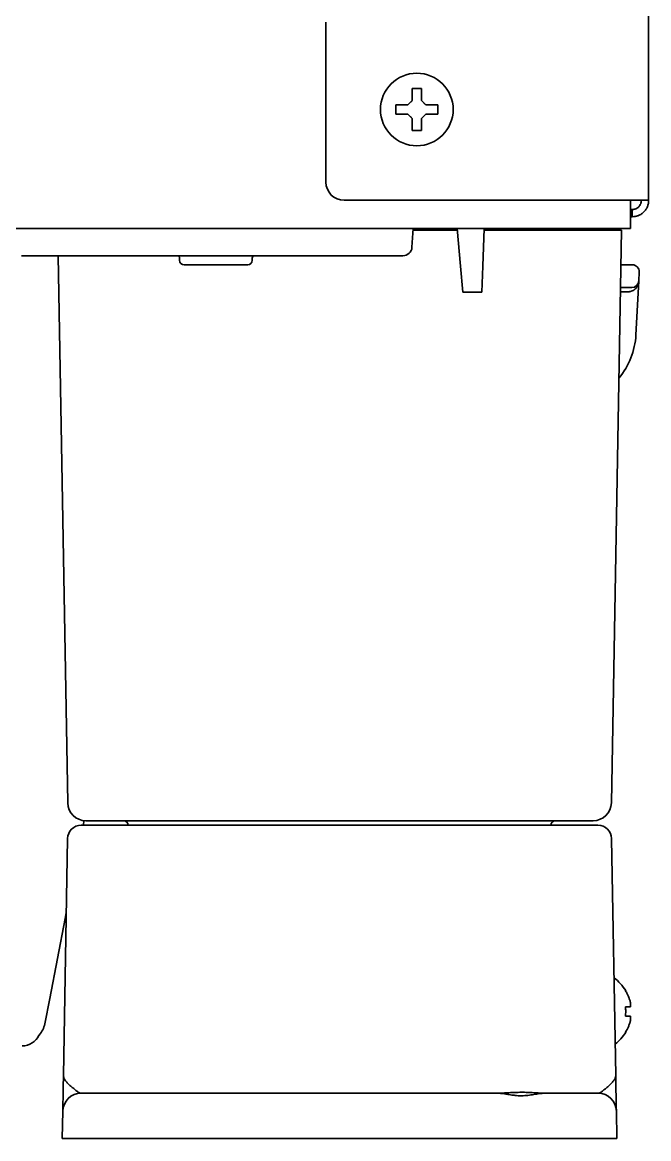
# Model space of a CAD drawing. Extents: x 6336 to 10269, y -393 to 3036.
# Drawn here: x 7018.7 to 7087.6, y 1270.8 to 1393.7 of the extents above; entities that cross this region are included whole.
import ezdxf

# ---------------------------------------------------------------- set-up
doc = ezdxf.new("R2010")
doc.units = 0
doc.header["$LTSCALE"] = 5
doc.layers.add('1', color=7, linetype='CONTINUOUS', true_color=0xffffff)

msp = doc.modelspace()

# ---------------------------------------------------------------- linework, layer by layer
at = {"layer": '1', "color": 7, "linetype": 'Continuous', "lineweight": 35}
for p, q in [((7087.57, 1905.55), (7087.57, 1374.13)), ((7052.07, 1393.73), (7052.07, 1376.13)), ((7061.57, 1386.43), (7062.07, 1386.43)), ((7062.07, 1386.43), (7062.57, 1386.43)), ((7062.07, 1381.83), (7061.57, 1381.83)), ((7062.57, 1381.83), (7062.07, 1381.83)), ((7054.07, 1374.13), (7085.77, 1374.13)), ((7085.57, 1372.83), (7085.57, 1374.13)), ((7085.77, 1374.13), (7087.57, 1374.13)), ((7085.77, 1373.13), (7085.57, 1373.13)), ((7085.57, 1372.83), (7085.57, 1371.03)), ((7085.77, 1373.13), (7085.77, 1372.33)), ((7085.77, 1372.33), (7085.57, 1372.33)), ((6900.06, 1371.03), (7085.57, 1371.03)), ((7061.53, 1368.96), (7061.68, 1371.03)), ((7066.53, 1370.83), (7061.66, 1370.83)), ((7063.07, 1370.83), (7063.07, 1371.03)), ((7066.88, 1366.87), (7066.52, 1371.03)), ((7069.47, 1371.03), (7069.33, 1366.87)), ((7080.57, 1370.83), (7069.47, 1370.83)), ((7080.57, 1370.83), (7084.57, 1370.83)), ((7083.47, 1307.79), (7084.57, 1370.83)), ((7018.57, 1368.03), (7059.54, 1368.03)), ((7023.67, 1307.79), (7022.62, 1368.03)), ((7059.54, 1368.03), (7060.54, 1368.03)), ((7035.97, 1367.78), (7035.97, 1367.53)), ((7036.47, 1367.03), (7043.47, 1367.03)), ((7043.97, 1367.53), (7043.97, 1367.78)), ((7067.13, 1364.03), (7066.88, 1366.87)), ((7069.33, 1366.87), (7069.23, 1364.03)), ((7085.78, 1367.03), (7084.51, 1367.03)), ((7086.48, 1365.24), (7086.53, 1366.24)), ((7085.73, 1364.53), (7084.46, 1364.53)), ((7086.48, 1365.24), (7086.17, 1359.31)), ((7067.13, 1364.03), (7069.23, 1364.03)), ((7025.15, 1305.33), (7027.65, 1305.33)), ((7025.46, 1305.84), (7025.36, 1305.33)), ((7027.67, 1305.83), (7025.67, 1305.83)), ((7027.65, 1305.33), (7079.5, 1305.33)), ((7079.47, 1305.83), (7027.67, 1305.83)), ((7030.33, 1305.33), (7030.33, 1305.33)), ((7076.81, 1305.33), (7076.81, 1305.33)), ((7081.47, 1305.83), (7079.47, 1305.83)), ((7079.5, 1305.33), (7082, 1305.33)), ((7023.19, 1277.79), (7023.65, 1303.85)), ((7083.5, 1303.85), (7083.95, 1277.79)), ((7023.51, 1295.73), (7023.38, 1295.08)), ((7023.38, 1295.08), (7021.68, 1286.26)), ((7085.02, 1287.13), (7085.05, 1287.13)), ((7021.68, 1286.26), (7021.14, 1283.47)), ((7085.05, 1282.53), (7085.02, 1282.53)), ((7025.13, 1275.83), (7027.13, 1275.83)), ((7027.13, 1275.83), (7071, 1275.83)), ((7076.15, 1275.83), (7080.02, 1275.83)), ((7080.02, 1275.83), (7082.02, 1275.83)), ((7023.07, 1270.83), (7023.13, 1273.86)), ((7084.02, 1273.86), (7084.07, 1270.83)), ((7027.07, 1270.83), (7023.07, 1270.83)), ((7080.07, 1270.83), (7027.07, 1270.83)), ((7084.07, 1270.83), (7080.07, 1270.83))]:
    msp.add_line(p, q, dxfattribs=at)
msp.add_circle((7062.07, 1384.13), 4, dxfattribs=at)
for centre, radius, start, end in [((7054.07, 1376.13), 2, 180, 270), ((7035.72, 1367.78), 0.25, 0, 90), ((7044.22, 1367.78), 0.25, 90, 180), ((7060.54, 1369.03), 1, 270, 356), ((7036.47, 1367.53), 0.5, 180, 270), ((7043.47, 1367.53), 0.5, 270, 0), ((7085.78, 1366.28), 0.75, 357, 90), ((7085.73, 1365.28), 0.75, 270, 357), ((7078.18, 1359.73), 8, 319.7923, 357), ((7025.67, 1307.83), 2, 181, 270), ((7081.47, 1307.83), 2, 270, 359), ((7025.15, 1303.83), 1.5, 90, 179), ((7029.83, 1305.33), 0.5, 1, 90), ((7077.31, 1305.33), 0.5, 90, 179), ((7082, 1303.83), 1.5, 1, 90), ((7080.95, 1284.63), 4.8, 31.3459, 54.1501), ((7081.27, 1284.83), 3.78, 0.0035, 7.6041), ((7081.27, 1284.83), 3.78, 352.3959, 359.9965), ((7018.69, 1283.95), 2.5, 316.6472, 349.0889), ((7080.95, 1285.03), 4.8, 307.7466, 328.6074), ((7025.13, 1273.83), 2, 90, 179), ((7082.02, 1273.83), 2, 1, 90)]:
    msp.add_arc(centre, radius, start, end, dxfattribs=at)
for centre, major_axis, ratio, start_param, end_param in [((7078.4, 1364.03), (8.01, 0.03), 0.003256, 0.534094, 0.71499), ((7018.67, 1283.03), (1.41, -1.41), 0.999695, 5.497939, 6.658958)]:
    msp.add_ellipse(centre, major_axis=major_axis, ratio=ratio, start_param=start_param, end_param=end_param, dxfattribs=at)
for points in [[(7061.57, 1385.13), (7061.57, 1385.18), (7061.57, 1385.29), (7061.57, 1385.45), (7061.57, 1385.61), (7061.57, 1385.76), (7061.57, 1385.92), (7061.57, 1386.07), (7061.57, 1386.24), (7061.57, 1386.36), (7061.57, 1386.43)], [(7061.07, 1384.63), (7061.1, 1384.65), (7061.15, 1384.7), (7061.22, 1384.78), (7061.3, 1384.85), (7061.37, 1384.92), (7061.44, 1384.99), (7061.5, 1385.06), (7061.55, 1385.1), (7061.57, 1385.13)], [(7062.57, 1385.13), (7062.6, 1385.1), (7062.64, 1385.05), (7062.72, 1384.98), (7062.79, 1384.91), (7062.86, 1384.84), (7062.93, 1384.77), (7063, 1384.7), (7063.05, 1384.65), (7063.07, 1384.63)], [(7059.77, 1383.63), (7059.77, 1383.79), (7059.77, 1384.13), (7059.77, 1384.46), (7059.77, 1384.63)], [(7063.07, 1384.63), (7063.13, 1384.63), (7063.24, 1384.63), (7063.4, 1384.63), (7063.56, 1384.63), (7063.71, 1384.63), (7063.86, 1384.63), (7064.02, 1384.63), (7064.19, 1384.63), (7064.31, 1384.63), (7064.37, 1384.63)], [(7064.37, 1384.63), (7064.37, 1384.46), (7064.37, 1384.13), (7064.37, 1383.79), (7064.37, 1383.63)], [(7061.07, 1383.63), (7061.02, 1383.63), (7060.91, 1383.63), (7060.75, 1383.63), (7060.59, 1383.63), (7060.43, 1383.63), (7060.28, 1383.63), (7060.13, 1383.63), (7059.96, 1383.63), (7059.84, 1383.63), (7059.77, 1383.63)], [(7061.57, 1383.13), (7061.55, 1383.15), (7061.5, 1383.2), (7061.43, 1383.27), (7061.36, 1383.34), (7061.29, 1383.41), (7061.22, 1383.48), (7061.14, 1383.55), (7061.1, 1383.6), (7061.07, 1383.63)], [(7063.07, 1383.63), (7063.05, 1383.6), (7063, 1383.55), (7062.92, 1383.48), (7062.85, 1383.4), (7062.78, 1383.33), (7062.71, 1383.26), (7062.64, 1383.2), (7062.6, 1383.15), (7062.57, 1383.13)], [(7062.57, 1383.13), (7062.57, 1383.07), (7062.57, 1382.96), (7062.57, 1382.8), (7062.57, 1382.64), (7062.57, 1382.49), (7062.57, 1382.34), (7062.57, 1382.18), (7062.57, 1382.01), (7062.57, 1381.89), (7062.57, 1381.83)], [(7085.57, 1285.83), (7085.55, 1285.88), (7085.53, 1285.99), (7085.47, 1286.15), (7085.42, 1286.31), (7085.36, 1286.46), (7085.29, 1286.62), (7085.22, 1286.77), (7085.13, 1286.94), (7085.06, 1287.06), (7085.02, 1287.13)], [(7085.57, 1285.33), (7085.57, 1285.35), (7085.58, 1285.4), (7085.58, 1285.47), (7085.58, 1285.54), (7085.58, 1285.61), (7085.58, 1285.68), (7085.58, 1285.75), (7085.57, 1285.8), (7085.57, 1285.83)], [(7085.57, 1284.33), (7085.55, 1284.33), (7085.53, 1284.33), (7085.47, 1284.33), (7085.42, 1284.33), (7085.36, 1284.33), (7085.29, 1284.33), (7085.22, 1284.33), (7085.13, 1284.33), (7085.06, 1284.33), (7085.02, 1284.33)], [(7085.57, 1283.83), (7085.57, 1283.85), (7085.58, 1283.9), (7085.58, 1283.98), (7085.58, 1284.05), (7085.58, 1284.12), (7085.58, 1284.19), (7085.58, 1284.26), (7085.57, 1284.3), (7085.57, 1284.33)]]:
    msp.add_open_spline(points, degree=3, dxfattribs=at)
for points, knots in [([(7062.57, 1386.43), (7062.57, 1386.22), (7062.57, 1386.01), (7062.57, 1385.69), (7062.57, 1385.58), (7062.57, 1385.35), (7062.57, 1385.24), (7062.57, 1385.13)], [0, 0, 0, 0, 0.5, 0.5, 0.75, 0.75, 1, 1, 1, 1]), ([(7059.77, 1384.63), (7059.98, 1384.63), (7060.19, 1384.63), (7060.51, 1384.63), (7060.62, 1384.63), (7060.84, 1384.63), (7060.96, 1384.63), (7061.07, 1384.63)], [0, 0, 0, 0, 0.5, 0.5, 0.75, 0.75, 1, 1, 1, 1]), ([(7061.57, 1381.83), (7061.57, 1382.03), (7061.57, 1382.24), (7061.57, 1382.56), (7061.57, 1382.67), (7061.57, 1382.9), (7061.57, 1383.01), (7061.57, 1383.13)], [0, 0, 0, 0, 0.5, 0.5, 0.75, 0.75, 1, 1, 1, 1]), ([(7064.37, 1383.63), (7064.17, 1383.63), (7063.96, 1383.63), (7063.64, 1383.63), (7063.53, 1383.63), (7063.3, 1383.63), (7063.19, 1383.63), (7063.07, 1383.63)], [0, 0, 0, 0, 0.5, 0.5, 0.75, 0.75, 1, 1, 1, 1]), ([(7085.77, 1373.13), (7085.79, 1373.13), (7085.81, 1373.13), (7085.84, 1373.13), (7085.86, 1373.13), (7085.9, 1373.13), (7085.94, 1373.14), (7086.03, 1373.16), (7086.1, 1373.18), (7086.28, 1373.25), (7086.39, 1373.33), (7086.57, 1373.51), (7086.65, 1373.62), (7086.72, 1373.8), (7086.74, 1373.87), (7086.76, 1373.96), (7086.76, 1373.99), (7086.77, 1374.06), (7086.77, 1374.09), (7086.77, 1374.13)], [0, 0, 0, 0, 0.03125, 0.03125, 0.0625, 0.0625, 0.125, 0.125, 0.25, 0.25, 0.5, 0.5, 0.75, 0.75, 0.875, 0.875, 0.9375, 0.9375, 1, 1, 1, 1]), ([(7087.57, 1374.13), (7087.57, 1374.1), (7087.57, 1374.07), (7087.57, 1374.01), (7087.56, 1373.92), (7087.55, 1373.83), (7087.52, 1373.66), (7087.48, 1373.55), (7087.41, 1373.38), (7087.39, 1373.33), (7087.35, 1373.25), (7087.33, 1373.23), (7087.3, 1373.18), (7087.29, 1373.15), (7087.2, 1373.03), (7087.13, 1372.94), (7086.96, 1372.77), (7086.87, 1372.69), (7086.67, 1372.56), (7086.57, 1372.51), (7086.41, 1372.44), (7086.35, 1372.42), (7086.27, 1372.4), (7086.24, 1372.39), (7086.18, 1372.37), (7086.15, 1372.37), (7086.01, 1372.34), (7085.89, 1372.33), (7085.77, 1372.33)], [0, 0, 0, 0, 0.03125, 0.03125, 0.0625, 0.125, 0.125, 0.25, 0.25, 0.3125, 0.3125, 0.34375, 0.34375, 0.375, 0.375, 0.5, 0.5, 0.625, 0.625, 0.75, 0.75, 0.8125, 0.8125, 0.84375, 0.84375, 0.875, 0.875, 1, 1, 1, 1]), ([(7069.57, 1370.83), (7069.57, 1370.89), (7069.57, 1370.95), (7069.57, 1371.02), (7069.57, 1371.02), (7069.57, 1371.03)], [0, 0, 0, 0, 0.947599, 0.947599, 1, 1, 1, 1]), ([(7086.44, 1364.97), (7086.43, 1364.95), (7086.42, 1364.91), (7086.4, 1364.85), (7086.38, 1364.79), (7086.34, 1364.72), (7086.29, 1364.63), (7086.22, 1364.52), (7086.15, 1364.43), (7086.06, 1364.35), (7085.98, 1364.28), (7085.88, 1364.22), (7085.79, 1364.17), (7085.71, 1364.14), (7085.66, 1364.12), (7085.63, 1364.11), (7085.6, 1364.1), (7085.57, 1364.09), (7085.54, 1364.09), (7085.51, 1364.08), (7085.48, 1364.08), (7085.45, 1364.07), (7085.42, 1364.07), (7085.39, 1364.07), (7085.36, 1364.06), (7085.33, 1364.06), (7085.31, 1364.06), (7085.3, 1364.06)], [0, 0, 0, 0, 0.044884, 0.090841, 0.134162, 0.17485, 0.264713, 0.349291, 0.428608, 0.502693, 0.576304, 0.646727, 0.714012, 0.778217, 0.796489, 0.814551, 0.832405, 0.850054, 0.867499, 0.884743, 0.901788, 0.918635, 0.935288, 0.951748, 0.968019, 0.984102, 1, 1, 1, 1]), ([(7085.02, 1285.33), (7085.14, 1285.33), (7085.25, 1285.33), (7085.39, 1285.33), (7085.43, 1285.33), (7085.51, 1285.33), (7085.54, 1285.33), (7085.57, 1285.33)], [0, 0, 0, 0, 0.5, 0.5, 0.75, 0.75, 1, 1, 1, 1]), ([(7085.02, 1282.53), (7085.14, 1282.73), (7085.25, 1282.94), (7085.39, 1283.26), (7085.43, 1283.37), (7085.51, 1283.6), (7085.54, 1283.71), (7085.57, 1283.83)], [0, 0, 0, 0, 0.5, 0.5, 0.75, 0.75, 1, 1, 1, 1]), ([(7023.13, 1273.86), (7023.13, 1273.86), (7023.13, 1273.86), (7023.13, 1273.87), (7023.13, 1273.88), (7023.13, 1273.9), (7023.13, 1273.92), (7023.13, 1273.98), (7023.13, 1274.01), (7023.13, 1274.07), (7023.13, 1274.11), (7023.13, 1274.14), (7023.13, 1274.17), (7023.13, 1274.18), (7023.13, 1274.25), (7023.13, 1274.31), (7023.14, 1274.44), (7023.14, 1274.51), (7023.14, 1274.74), (7023.14, 1274.9), (7023.15, 1275.14), (7023.15, 1275.18), (7023.15, 1275.28), (7023.15, 1275.43), (7023.16, 1275.58), (7023.16, 1275.9), (7023.17, 1276.12), (7023.17, 1276.41), (7023.17, 1276.47), (7023.17, 1276.59), (7023.18, 1276.76), (7023.18, 1276.94), (7023.18, 1277.18), (7023.19, 1277.3), (7023.19, 1277.49), (7023.19, 1277.58), (7023.19, 1277.68), (7023.19, 1277.73), (7023.19, 1277.76), (7023.19, 1277.78), (7023.19, 1277.79)], [0, 0, 0, 0, 0.029052, 0.029052, 0.060373, 0.060373, 0.123015, 0.123015, 0.185657, 0.185657, 0.216977, 0.232638, 0.232638, 0.248298, 0.248298, 0.31094, 0.31094, 0.373582, 0.373582, 0.498866, 0.498866, 0.530186, 0.530186, 0.561507, 0.624149, 0.624149, 0.749433, 0.749433, 0.780754, 0.780754, 0.812075, 0.874716, 0.874716, 0.937358, 0.937358, 0.968679, 0.98434, 0.99217, 0.99217, 1, 1, 1, 1]), ([(7025.13, 1275.83), (7025.09, 1275.83), (7025.05, 1275.83), (7024.97, 1275.87), (7024.92, 1275.89), (7024.85, 1275.93), (7024.83, 1275.94), (7024.78, 1275.98), (7024.76, 1275.99), (7024.68, 1276.05), (7024.63, 1276.09), (7024.52, 1276.17), (7024.47, 1276.22), (7024.35, 1276.31), (7024.3, 1276.36), (7024.19, 1276.45), (7024.13, 1276.5), (7024.02, 1276.6), (7023.97, 1276.64), (7023.86, 1276.74), (7023.81, 1276.79), (7023.71, 1276.88), (7023.66, 1276.93), (7023.53, 1277.07), (7023.45, 1277.16), (7023.36, 1277.3), (7023.33, 1277.34), (7023.29, 1277.41), (7023.28, 1277.43), (7023.26, 1277.48), (7023.25, 1277.5), (7023.23, 1277.57), (7023.21, 1277.64), (7023.2, 1277.71), (7023.2, 1277.75), (7023.19, 1277.77), (7023.19, 1277.78), (7023.19, 1277.79)], [0, 0, 0, 0, 0.0625, 0.0625, 0.125, 0.125, 0.15625, 0.15625, 0.1875, 0.1875, 0.25, 0.25, 0.3125, 0.3125, 0.375, 0.375, 0.4375, 0.4375, 0.5, 0.5, 0.5625, 0.5625, 0.625, 0.625, 0.75, 0.75, 0.8125, 0.8125, 0.84375, 0.84375, 0.875, 0.875, 0.9375, 0.96875, 0.984375, 0.984375, 1, 1, 1, 1]), ([(7083.95, 1277.79), (7083.95, 1277.75), (7083.95, 1277.7), (7083.93, 1277.61), (7083.92, 1277.57), (7083.89, 1277.5), (7083.89, 1277.48), (7083.86, 1277.43), (7083.85, 1277.41), (7083.82, 1277.34), (7083.79, 1277.3), (7083.69, 1277.16), (7083.61, 1277.07), (7083.48, 1276.93), (7083.43, 1276.88), (7083.33, 1276.79), (7083.28, 1276.74), (7083.18, 1276.64), (7083.12, 1276.59), (7083.01, 1276.5), (7082.96, 1276.45), (7082.85, 1276.35), (7082.79, 1276.31), (7082.68, 1276.22), (7082.62, 1276.17), (7082.52, 1276.09), (7082.47, 1276.05), (7082.39, 1275.99), (7082.36, 1275.98), (7082.32, 1275.94), (7082.29, 1275.93), (7082.22, 1275.89), (7082.18, 1275.87), (7082.1, 1275.83), (7082.06, 1275.83), (7082.02, 1275.83)], [0, 0, 0, 0, 0.0625, 0.0625, 0.125, 0.125, 0.15625, 0.15625, 0.1875, 0.1875, 0.25, 0.25, 0.375, 0.375, 0.4375, 0.4375, 0.5, 0.5, 0.5625, 0.5625, 0.625, 0.625, 0.6875, 0.6875, 0.75, 0.75, 0.8125, 0.8125, 0.84375, 0.84375, 0.875, 0.875, 0.9375, 0.9375, 1, 1, 1, 1]), ([(7083.95, 1277.79), (7083.95, 1277.78), (7083.95, 1277.76), (7083.95, 1277.73), (7083.95, 1277.68), (7083.96, 1277.58), (7083.96, 1277.36), (7083.96, 1277.18), (7083.97, 1276.82), (7083.97, 1276.59), (7083.98, 1275.9), (7083.99, 1275.47), (7084, 1275.08), (7084, 1275.05), (7084, 1275.01), (7084, 1274.98), (7084, 1274.92), (7084, 1274.79), (7084.01, 1274.66), (7084.01, 1274.44), (7084.01, 1274.31), (7084.01, 1274.18), (7084.01, 1274.17), (7084.01, 1274.14), (7084.02, 1274.11), (7084.02, 1274.07), (7084.02, 1274.01), (7084.02, 1273.98), (7084.02, 1273.92), (7084.02, 1273.9), (7084.02, 1273.87), (7084.02, 1273.86), (7084.02, 1273.86)], [0, 0, 0, 0, 0.007824, 0.007824, 0.015648, 0.031295, 0.06259, 0.125181, 0.125181, 0.250362, 0.250362, 0.500723, 0.500723, 0.516371, 0.516371, 0.532018, 0.532018, 0.563314, 0.625904, 0.625904, 0.751085, 0.751085, 0.766732, 0.766732, 0.78238, 0.813675, 0.813675, 0.876266, 0.876266, 0.938856, 0.938856, 1, 1, 1, 1]), ([(7076.2, 1275.83), (7076.1, 1275.83), (7076, 1275.83), (7075.79, 1275.84), (7075.69, 1275.84), (7075.47, 1275.85), (7075.36, 1275.86), (7075.2, 1275.87), (7075.15, 1275.87), (7075.04, 1275.88), (7074.98, 1275.88), (7074.82, 1275.89), (7074.59, 1275.9), (7074.26, 1275.92), (7073.92, 1275.93), (7073.69, 1275.93), (7073.46, 1275.93), (7073.35, 1275.93), (7073.12, 1275.92), (7073.01, 1275.92), (7072.78, 1275.91), (7072.67, 1275.91), (7072.44, 1275.9), (7072.33, 1275.89), (7072.16, 1275.88), (7072.11, 1275.88), (7072, 1275.87), (7071.94, 1275.87), (7071.78, 1275.86), (7071.67, 1275.85), (7071.46, 1275.84), (7071.36, 1275.84), (7071.15, 1275.83), (7071.05, 1275.83), (7070.94, 1275.83)], [0, 0, 0, 0, 0.0625, 0.0625, 0.125, 0.125, 0.1875, 0.1875, 0.21875, 0.21875, 0.25, 0.25, 0.3125, 0.375, 0.4375, 0.5, 0.5, 0.5625, 0.5625, 0.625, 0.625, 0.6875, 0.6875, 0.75, 0.75, 0.78125, 0.78125, 0.8125, 0.8125, 0.875, 0.875, 0.9375, 0.9375, 1, 1, 1, 1]), ([(7076.15, 1275.83), (7076.06, 1275.83), (7075.97, 1275.82), (7075.82, 1275.81), (7075.77, 1275.81), (7075.68, 1275.79), (7075.63, 1275.79), (7075.48, 1275.77), (7075.37, 1275.75), (7075.17, 1275.72), (7075.06, 1275.7), (7074.85, 1275.67), (7074.74, 1275.65), (7074.51, 1275.62), (7074.4, 1275.6), (7074.26, 1275.59), (7074.23, 1275.59), (7074.17, 1275.58), (7074.08, 1275.57), (7073.99, 1275.57), (7073.82, 1275.55), (7073.7, 1275.55), (7073.46, 1275.55), (7073.34, 1275.55), (7073.11, 1275.57), (7072.99, 1275.58), (7072.82, 1275.6), (7072.73, 1275.61), (7072.65, 1275.62), (7072.59, 1275.62), (7072.56, 1275.63), (7072.42, 1275.65), (7072.31, 1275.67), (7072.14, 1275.69), (7072.09, 1275.7), (7071.98, 1275.72), (7071.93, 1275.73), (7071.77, 1275.75), (7071.67, 1275.77), (7071.52, 1275.79), (7071.47, 1275.79), (7071.37, 1275.81), (7071.32, 1275.81), (7071.18, 1275.82), (7071.09, 1275.83), (7071, 1275.83)], [0, 0, 0, 0, 0.0625, 0.0625, 0.09375, 0.09375, 0.125, 0.125, 0.1875, 0.1875, 0.25, 0.25, 0.3125, 0.3125, 0.375, 0.375, 0.390625, 0.390625, 0.40625, 0.4375, 0.4375, 0.5, 0.5, 0.5625, 0.5625, 0.625, 0.625, 0.65625, 0.671875, 0.671875, 0.6875, 0.6875, 0.75, 0.75, 0.78125, 0.78125, 0.8125, 0.8125, 0.875, 0.875, 0.90625, 0.90625, 0.9375, 0.9375, 1, 1, 1, 1])]:
    msp.add_open_spline(points, degree=3, knots=knots, dxfattribs=at)

doc.saveas('drawing.dxf')
